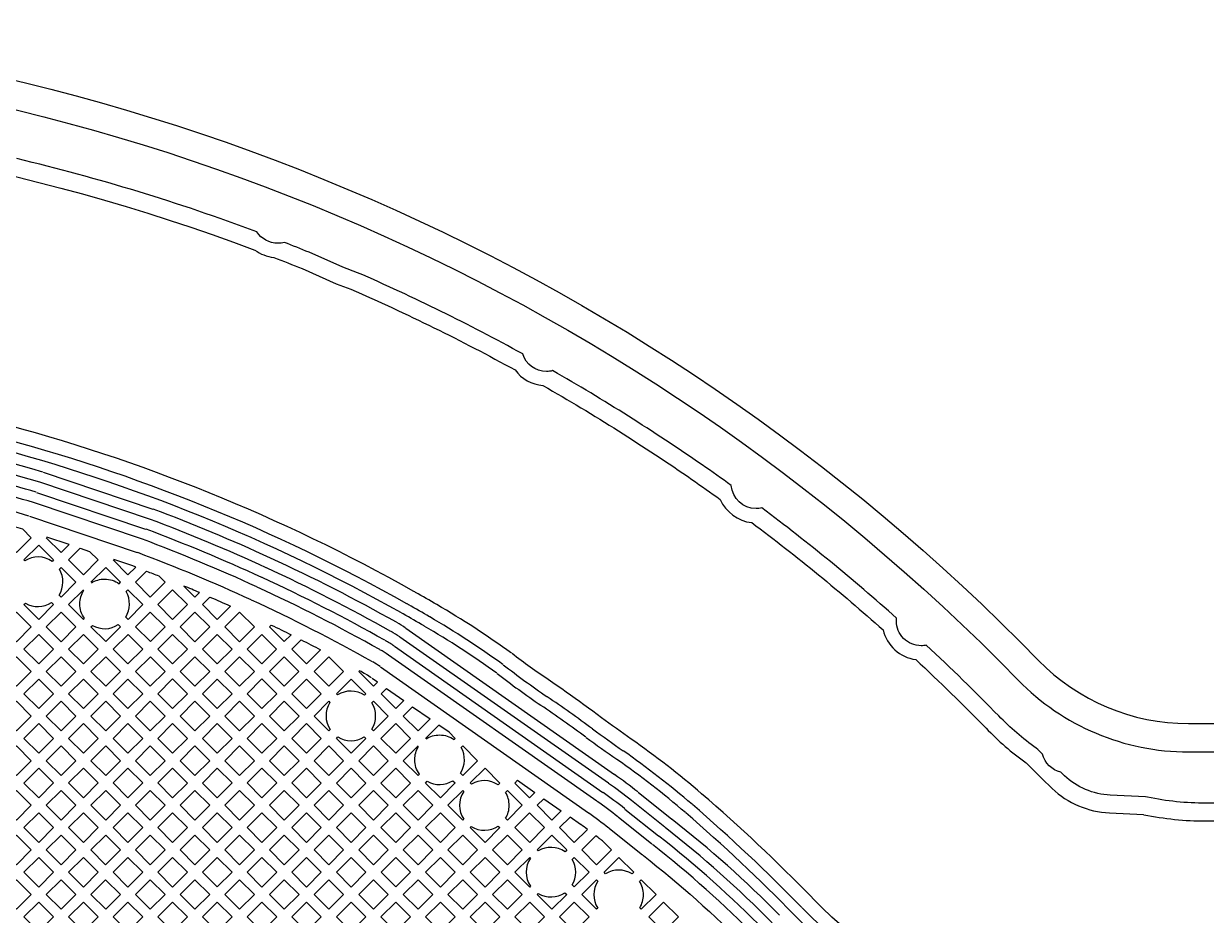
# Model space of a CAD drawing. Extents: x 1548 to 1929, y -174 to 95.
# Drawn here: x 1610.2 to 1618.68, y 49.29 to 55.68 of the extents above; entities that cross this region are included whole.
import ezdxf

# ---------------------------------------------------------------- set-up
doc = ezdxf.new("R2010")
doc.units = 0
doc.layers.add('gbr-dxf_layer0', color=7, linetype='Continuous')
doc.layers.add('gbr-outline-dxf_layer1', color=2, linetype='Continuous')

msp = doc.modelspace()

# ---------------------------------------------------------------- linework, layer by layer
at = {"layer": 'gbr-dxf_layer0'}
for p, q in [((1610.3432, 52.4622), (1611.1291, 52.1978)), ((1611.1063, 52.125), (1610.3204, 52.3895)), ((1610.297, 52.3169), (1611.0782, 52.054)), ((1611.0553, 51.9813), (1610.2741, 52.2442)), ((1610.2461, 52.146), (1611.0179, 51.8862)), ((1610.5294, 51.9435), (1610.3708, 51.9969)), ((1610.9872, 51.7894), (1610.8491, 51.8359)), ((1610.6321, 51.6189), (1610.5261, 51.5128)), ((1612.9417, 51.343), (1614.4357, 50.2951)), ((1614.3933, 50.2318), (1612.8993, 51.2796)), ((1612.8605, 51.2137), (1614.3529, 50.1669)), ((1614.3105, 50.1036), (1612.818, 51.1504)), ((1612.7607, 51.066), (1614.2503, 50.0212)), ((1613.0297, 50.4999), (1612.9237, 50.3939)), ((1614.6049, 50.1686), (1614.8477, 49.9743)), ((1614.7979, 49.9166), (1614.5585, 50.1081)), ((1614.7047, 49.7957), (1614.4619, 49.9899)), ((1614.5117, 50.0476), (1614.7519, 49.8556))]:
    msp.add_line(p, q, dxfattribs=at)
at = {"layer": 'gbr-dxf_layer0', "linetype": 'Continuous'}
for points in [[(1584.3299, 51.7428), (1584.3299, 54.6766, -0.414217), (1585.1264, 55.4731), (1606.6578, 55.4731, -0.202307), (1617.3278, 50.9715, 0.202316), (1618.548, 50.4566), (1624.0479, 50.4566, 0.202311), (1625.2681, 50.9715, -0.202307), (1635.9381, 55.4731), (1666.9465, 55.4731, -0.414216), (1667.743, 54.6766), (1667.743, 46.8113, -0.038221), (1667.7432, 46.8055), (1667.7432, 43.6418)], [(1585.1635, 53.9956), (1585.1635, 54.0479), (1585.1681, 54.0578, 0.107369), (1585.1889, 54.1528), (1585.1889, 54.6532), (1585.5125, 54.9783), (1606.782, 54.9783, -0.090349), (1611.8609, 54.053, 0.130846), (1611.9956, 54.0014, -0.003811), (1612.199, 53.9206), (1612.4434, 53.8119), (1612.5485, 53.7733, -0.022758), (1613.724, 53.1947, 0.214141), (1613.9242, 53.0824, -0.021901), (1614.9907, 52.4098, -0.004328), (1615.1939, 52.2663, 0.26805), (1615.4197, 52.1005, -0.021115), (1616.3608, 51.3308, 0.308378), (1616.5942, 51.1185, -0.012228), (1617.0977, 50.6262, 0.04313), (1617.3842, 50.3789)], [(1618.2547, 50.1317), (1618.2412, 50.1345), (1617.9882, 50.1472, -0.176353), (1617.6593, 50.2859), (1617.6344, 50.3107, -0.282598), (1617.5024, 50.4419), (1617.4693, 50.4749), (1617.4579, 50.4828, -0.042994), (1617.1889, 50.7152, 0.012484), (1616.6701, 51.2219, -0.052144), (1616.6334, 51.2181, -0.414223), (1616.4556, 51.3959, -0.028304), (1616.4567, 51.4159, 0.021472), (1615.4916, 52.2059, -0.058498), (1615.4505, 52.201, -0.393636), (1615.2731, 52.3663, 0.004429), (1615.0634, 52.5145, 0.021778), (1613.9935, 53.1894, -0.063384), (1613.949, 53.1837, -0.330343), (1613.7789, 53.3099, 0.022696), (1612.596, 53.8917), (1612.4914, 53.93), (1612.2488, 54.038, 0.003293), (1612.0717, 54.1084, -0.066671), (1612.025, 54.1022, -0.254704), (1611.8756, 54.1836, 0.030985), (1610.1551, 54.7088, -0.05811)], [(1629.6534, 53.6159, 0.004328), (1629.4291, 53.5033, 0.004328), (1629.2069, 53.3867), (1629.1881, 53.3768, 0.028214), (1627.7908, 52.5214, 0.025357), (1626.6242, 51.6227), (1626.6067, 51.6077, 0.010059), (1626.1708, 51.2186), (1625.6956, 50.6956), (1625.5688, 50.6311), (1625.5518, 50.6159, -0.18432), (1624.1721, 50.0893), (1618.671, 50.0893, -0.050616), (1618.2549, 50.1317)], [(1664.8334, 53.4093, 0.067841), (1664.7315, 53.3954), (1664.7247, 53.3936), (1664.5482, 53.3936, 0.196906), (1664.3886, 53.3268), (1664.3323, 53.2704, -0.047957), (1664.2718, 53.2389), (1636.0623, 53.2389, 0.202307), (1626.9926, 49.4125, -0.202284), (1624.1723, 48.2224), (1618.672, 48.2224, -0.202256), (1615.852, 49.4119)], [(1613.6986, 51.1647, 0.024087), (1613.1634, 51.513, 0.003474), (1613.0116, 51.6003, 0.003587), (1612.9989, 51.6074, 0.12902), (1606.7817, 53.2389), (1588.8734, 53.2389), (1588.8493, 53.246, -0.059853), (1588.8048, 53.2811), (1588.7929, 53.2927, 0.176153), (1588.5854, 53.3682)], [(1610.6901, 51.6686, -0.140391), (1610.7842, 51.6956, -0.156487), (1610.8877, 51.6624), (1610.8978, 51.6726), (1610.7918, 51.7786), (1610.686, 51.6728)], [(1610.5261, 51.5128), (1610.6321, 51.4068), (1610.6396, 51.4144, -0.156474), (1610.6064, 51.5178, -0.146308), (1610.6356, 51.6154)], [(1611.4852, 51.5128), (1611.539, 51.5666, -0.003369), (1611.686, 51.5019)], [(1611.9646, 51.3529), (1611.9778, 51.3662, -0.00332), (1612.12, 51.2966)], [(1612.1244, 51.1932), (1612.1917, 51.2605, -0.003302), (1612.3317, 51.1885)], [(1614.5564, 50.5491, -0.005083), (1614.3438, 50.7012, 0.012398), (1613.8327, 51.0634, -0.006427), (1613.7024, 51.1619)], [(1612.6552, 51.013, 0.001143), (1612.6094, 51.0386), (1612.6041, 51.0333)], [(1613.0873, 50.5501, -0.144301), (1613.1837, 50.5785, -0.156503), (1613.2872, 50.5453), (1613.2954, 50.5536), (1613.2511, 50.5979), (1613.1786, 50.6487), (1613.0836, 50.5538)], [(1612.9237, 50.3939), (1613.0297, 50.2878), (1613.0391, 50.2972, -0.156502), (1613.0059, 50.4007, -0.142408), (1613.0336, 50.496)], [(1615.8515, 49.4126, 0.021458), (1615.0608, 50.1574, 0.024976), (1614.5561, 50.5493)], [(1618.2292, 50.007, 0.050628), (1618.6709, 49.9618), (1624.1721, 49.9618, 0.184308), (1625.6366, 50.5208)], [(1617.3875, 50.3766), (1617.4599, 50.3044, 0.047095), (1617.4972, 50.2673), (1617.5709, 50.1942, 0.177286), (1617.9818, 50.0199), (1618.2254, 50.0078)], [(1614.2518, 50.0201, -0.015384), (1614.3948, 49.9129, -0.038241), (1614.4009, 49.9082), (1614.6366, 49.7196)], [(1614.0425, 49.9142), (1614.1486, 49.8082), (1614.2422, 49.9019, 0.00523), (1614.195, 49.9359)], [(1614.3346, 49.831, 0.00359), (1614.3036, 49.8555), (1614.2024, 49.7544)], [(1614.6436, 49.714, -0.032228), (1615.3835, 49.0542, -0.036152), (1615.3884, 49.0488), (1615.4309, 49.0056)]]:
    msp.add_lwpolyline(points, format="xyb", dxfattribs=at)
for points in [[(1610.0465, 51.9924), (1610.129, 52.0749, -0.001487), (1610.1957, 52.0553), (1610.2586, 51.9924), (1610.1525, 51.8864)], [(1610.2064, 51.8325), (1610.3125, 51.9385), (1610.4185, 51.8325), (1610.4085, 51.8226, 0.300295), (1610.2126, 51.8263)], [(1610.458, 51.5809, 0.28236), (1610.4606, 51.7669), (1610.4723, 51.7786), (1610.5782, 51.6728), (1610.4722, 51.5667)], [(1611.0056, 51.6726), (1611.0852, 51.7521, -0.001968), (1611.1718, 51.7184), (1611.2175, 51.6727), (1611.1115, 51.5667)], [(1610.9351, 51.4237, 0.275506), (1610.9388, 51.6057), (1610.9517, 51.6187), (1611.0576, 51.5128), (1610.9518, 51.407)], [(1610.2064, 51.5127), (1610.2169, 51.5232, 0.285062), (1610.4044, 51.5268), (1610.4183, 51.5128), (1610.3123, 51.4068)], [(1610.686, 51.353), (1610.6963, 51.3633, 0.281765), (1610.8818, 51.3692), (1610.8979, 51.3531), (1610.7919, 51.2471)], [(1612.4442, 50.8734), (1612.5502, 50.9794), (1612.6562, 50.8734), (1612.6461, 50.8633, 0.296199), (1612.4525, 50.8651)], [(1612.2844, 50.7136), (1612.3903, 50.8195), (1612.3985, 50.8113, 0.297586), (1612.3997, 50.6169), (1612.3904, 50.6076)], [(1612.6979, 50.6196, 0.287761), (1612.6992, 50.8086), (1612.7101, 50.8195), (1612.816, 50.7136), (1612.7099, 50.6076)], [(1612.4443, 50.5537), (1612.4544, 50.5639, 0.28917), (1612.6442, 50.5656), (1612.6561, 50.5537), (1612.5501, 50.4478)], [(1613.3331, 50.3042, 0.279626), (1613.3383, 50.4886), (1613.3493, 50.4997), (1613.4552, 50.3938), (1613.3494, 50.288)], [(1613.4033, 50.2341), (1613.5091, 50.3399), (1613.6151, 50.2339), (1613.6027, 50.2215, 0.290592), (1613.4122, 50.2252)], [(1613.0836, 50.234), (1613.0958, 50.2461, 0.277618), (1613.279, 50.2506), (1613.2955, 50.2341), (1613.1895, 50.1281)], [(1613.2434, 50.0742), (1613.3494, 50.1802), (1613.3571, 50.1726, 0.303192), (1613.3563, 49.9751), (1613.3494, 49.9682)], [(1613.6558, 50.1668), (1613.669, 50.18), (1613.7749, 50.0741), (1613.6691, 49.9683), (1613.6565, 49.9809, 0.137436), (1613.6823, 50.0733, 0.139392)], [(1613.4033, 49.9143), (1613.411, 49.922, 0.294736), (1613.6038, 49.9258), (1613.6152, 49.9144), (1613.5092, 49.8084)], [(1613.8828, 49.7545), (1613.9887, 49.8604), (1614.0947, 49.7544), (1614.0821, 49.7418, 0.293431), (1613.8901, 49.7473)], [(1613.7229, 49.5947), (1613.829, 49.7007), (1613.8347, 49.6949, 0.308198), (1613.835, 49.4947), (1613.829, 49.4886)], [(1614.1341, 49.5032, 0.277198), (1614.1344, 49.6863), (1614.1486, 49.7005), (1614.2544, 49.5946), (1614.1486, 49.4888)], [(1614.3622, 49.5946), (1614.4682, 49.7006), (1614.5742, 49.5946), (1614.5621, 49.5824, 0.288207), (1614.3728, 49.584)], [(1614.2025, 49.4349), (1614.3083, 49.5407), (1614.318, 49.531, 0.297163), (1614.3164, 49.3368), (1614.3085, 49.3289)], [(1614.6159, 49.5285), (1614.6281, 49.5407), (1614.734, 49.4348), (1614.628, 49.3288), (1614.6175, 49.3393, 0.139132), (1614.644, 49.4327, 0.143351)], [(1613.8828, 49.4348), (1613.8905, 49.4424, 0.291855), (1614.0817, 49.4479), (1614.0947, 49.4349), (1613.9887, 49.3289)]]:
    msp.add_lwpolyline(points, format="xyb", close=True, dxfattribs=at)
for points in [[(1610.3663, 51.9924), (1610.4723, 51.8864), (1610.5294, 51.9435)], [(1610.8457, 51.8324), (1610.9517, 51.7264), (1611.0071, 51.7819)], [(1611.4636, 51.599), (1611.4313, 51.5667), (1611.3524, 51.6455)], [(1611.686, 51.5019), (1611.591, 51.4069), (1611.4852, 51.5128)], [(1612.12, 51.2966), (1612.0705, 51.2471), (1611.9646, 51.3529)], [(1612.3317, 51.1885), (1612.2304, 51.0872), (1612.1244, 51.1932)], [(1612.6041, 51.0333), (1612.7101, 50.9273), (1612.7395, 50.9567), (1612.7011, 50.9837)], [(1614.1934, 49.9369), (1614.1181, 49.9898), (1614.0425, 49.9142)], [(1614.2024, 49.7544), (1614.3083, 49.6485), (1614.4143, 49.7545), (1614.3503, 49.8185), (1614.337, 49.8291)]]:
    msp.add_lwpolyline(points, dxfattribs=at)
for points in [[(1610.5262, 51.8325), (1610.61, 51.9163), (1610.6764, 51.894), (1610.7379, 51.8324), (1610.6321, 51.7266)], [(1611.1653, 51.5128), (1611.2714, 51.6188), (1611.3774, 51.5128), (1611.2714, 51.4068)], [(1610.0466, 51.3529), (1610.1525, 51.4588), (1610.2584, 51.3529), (1610.1525, 51.247)], [(1610.3662, 51.3529), (1610.4722, 51.459), (1610.5782, 51.353), (1610.4721, 51.2469)], [(1611.0057, 51.3531), (1611.1115, 51.4589), (1611.2175, 51.3529), (1611.1117, 51.2471)], [(1611.3252, 51.3529), (1611.4313, 51.4589), (1611.5372, 51.353), (1611.4311, 51.247)], [(1611.6449, 51.353), (1611.7508, 51.459), (1611.8568, 51.3529), (1611.7509, 51.247)], [(1610.2064, 51.1931), (1610.3123, 51.299), (1610.4183, 51.193), (1610.3124, 51.0871)], [(1610.526, 51.193), (1610.6321, 51.2991), (1610.738, 51.1932), (1610.6319, 51.0871)], [(1610.8457, 51.1932), (1610.9518, 51.2992), (1611.0578, 51.1932), (1610.9517, 51.0872)], [(1611.1655, 51.1932), (1611.2714, 51.299), (1611.3772, 51.1931), (1611.2714, 51.0873)], [(1611.485, 51.1931), (1611.591, 51.2992), (1611.6971, 51.1932), (1611.591, 51.0871)], [(1611.8048, 51.1932), (1611.9107, 51.2991), (1612.0166, 51.1932), (1611.9107, 51.0873)], [(1610.0465, 51.0333), (1610.1525, 51.1392), (1610.2585, 51.0333), (1610.1525, 50.9273)], [(1610.3662, 51.0333), (1610.4721, 51.1392), (1610.5781, 51.0333), (1610.4721, 50.9273)], [(1610.6858, 51.0333), (1610.7919, 51.1393), (1610.8979, 51.0333), (1610.7918, 50.9272)], [(1611.0056, 51.0333), (1611.1117, 51.1393), (1611.2175, 51.0334), (1611.1115, 50.9274)], [(1611.3253, 51.0334), (1611.4311, 51.1392), (1611.5371, 51.0332), (1611.4313, 50.9274)], [(1611.6449, 51.0332), (1611.7509, 51.1393), (1611.8568, 51.0334), (1611.7508, 50.9273)], [(1611.9646, 51.0334), (1612.0705, 51.1393), (1612.1765, 51.0333), (1612.0706, 50.9274)], [(1612.2843, 51.0333), (1612.3903, 51.1393), (1612.4963, 51.0333), (1612.3903, 50.9273)], [(1610.2064, 50.8734), (1610.3124, 50.9794), (1610.4183, 50.8735), (1610.3123, 50.7675)], [(1610.526, 50.8735), (1610.6319, 50.9794), (1610.7379, 50.8734), (1610.632, 50.7675)], [(1610.8457, 50.8734), (1610.9517, 50.9794), (1611.0576, 50.8735), (1610.9516, 50.7675)], [(1611.1654, 50.8735), (1611.2714, 50.9796), (1611.3774, 50.8735), (1611.2714, 50.7675)], [(1611.4852, 50.8735), (1611.591, 50.9794), (1611.6969, 50.8735), (1611.5911, 50.7676)], [(1611.8047, 50.8735), (1611.9107, 50.9795), (1612.0167, 50.8735), (1611.9107, 50.7675)], [(1612.1245, 50.8735), (1612.2304, 50.9794), (1612.3364, 50.8734), (1612.2305, 50.7675)], [(1612.764, 50.8734), (1612.8029, 50.9123), (1612.9273, 50.825), (1612.8699, 50.7675)], [(1610.0465, 50.7135), (1610.1525, 50.8196), (1610.2584, 50.7136), (1610.1524, 50.6076)], [(1610.3662, 50.7136), (1610.4721, 50.8196), (1610.5782, 50.7136), (1610.4722, 50.6076)], [(1610.6859, 50.7136), (1610.7918, 50.8195), (1610.8977, 50.7136), (1610.7918, 50.6077)], [(1611.0055, 50.7136), (1611.1115, 50.8196), (1611.2175, 50.7136), (1611.1115, 50.6076)], [(1611.3253, 50.7136), (1611.4313, 50.8197), (1611.5372, 50.7138), (1611.4312, 50.6077)], [(1611.645, 50.7138), (1611.7508, 50.8196), (1611.8568, 50.7136), (1611.751, 50.6078)], [(1611.9646, 50.7136), (1612.0706, 50.8196), (1612.1766, 50.7136), (1612.0706, 50.6076)], [(1612.9237, 50.7136), (1612.9907, 50.7806), (1613.1153, 50.6932), (1613.0297, 50.6076)], [(1610.2063, 50.5537), (1610.3123, 50.6598), (1610.4183, 50.5538), (1610.3123, 50.4477)], [(1610.5261, 50.5538), (1610.632, 50.6597), (1610.7379, 50.5538), (1610.632, 50.4479)], [(1610.8457, 50.5538), (1610.9516, 50.6597), (1611.0576, 50.5537), (1610.9517, 50.4478)], [(1611.1654, 50.5537), (1611.2714, 50.6597), (1611.3773, 50.5538), (1611.2713, 50.4478)], [(1611.4851, 50.5538), (1611.5911, 50.6599), (1611.6971, 50.5539), (1611.5911, 50.4478)], [(1611.8049, 50.5539), (1611.9107, 50.6597), (1612.0167, 50.5537), (1611.9109, 50.4479)], [(1612.1244, 50.5537), (1612.2305, 50.6597), (1612.3365, 50.5537), (1612.2305, 50.4477)], [(1612.7638, 50.5537), (1612.8699, 50.6598), (1612.9759, 50.5538), (1612.8698, 50.4477)], [(1610.0464, 50.3938), (1610.1524, 50.4998), (1610.2584, 50.3938), (1610.1524, 50.2878)], [(1610.3662, 50.3938), (1610.4722, 50.4999), (1610.5781, 50.394), (1610.4721, 50.288)], [(1610.6859, 50.394), (1610.7918, 50.4999), (1610.8978, 50.3939), (1610.7919, 50.288)], [(1611.0056, 50.3939), (1611.1115, 50.4998), (1611.2174, 50.3939), (1611.1115, 50.288)], [(1611.3252, 50.3939), (1611.4312, 50.5), (1611.5372, 50.394), (1611.4311, 50.2879)], [(1611.6449, 50.394), (1611.751, 50.5), (1611.857, 50.394), (1611.751, 50.288)], [(1611.9648, 50.394), (1612.0706, 50.4998), (1612.1766, 50.3938), (1612.0708, 50.288)], [(1612.2843, 50.3938), (1612.3904, 50.4998), (1612.4963, 50.3939), (1612.3902, 50.2879)], [(1612.604, 50.3939), (1612.7099, 50.4999), (1612.816, 50.3939), (1612.71, 50.2879)], [(1610.2063, 50.2339), (1610.3123, 50.34), (1610.4182, 50.2341), (1610.3122, 50.1281)], [(1610.5259, 50.2341), (1610.632, 50.3401), (1610.738, 50.2341), (1610.632, 50.1281)], [(1610.8458, 50.2341), (1610.9517, 50.34), (1611.0576, 50.2341), (1610.9517, 50.1282)], [(1611.1654, 50.2341), (1611.2713, 50.34), (1611.3773, 50.234), (1611.2714, 50.1281)], [(1611.485, 50.234), (1611.5911, 50.3401), (1611.6971, 50.2341), (1611.591, 50.128)], [(1611.8048, 50.2341), (1611.9109, 50.3401), (1612.0169, 50.2341), (1611.9108, 50.1281)], [(1612.1246, 50.2341), (1612.2305, 50.3399), (1612.3363, 50.234), (1612.2305, 50.1282)], [(1612.4441, 50.234), (1612.5501, 50.3401), (1612.6562, 50.234), (1612.5501, 50.128)], [(1612.7639, 50.234), (1612.8698, 50.34), (1612.9759, 50.234), (1612.8699, 50.128)], [(1613.7229, 50.2339), (1613.7423, 50.2533), (1613.8668, 50.166), (1613.8288, 50.128)], [(1610.0465, 50.0741), (1610.1524, 50.1801), (1610.2583, 50.0742), (1610.1524, 49.9682)], [(1610.3661, 50.0742), (1610.4721, 50.1802), (1610.5781, 50.0742), (1610.4721, 49.9682)], [(1610.6858, 50.0742), (1610.7919, 50.1802), (1610.8978, 50.0743), (1610.7918, 49.9683)], [(1611.0056, 50.0743), (1611.1115, 50.1802), (1611.2175, 50.0743), (1611.1115, 49.9683)], [(1611.3252, 50.0743), (1611.4311, 50.1802), (1611.5372, 50.0742), (1611.4312, 49.9682)], [(1611.6449, 50.0742), (1611.751, 50.1802), (1611.857, 50.0742), (1611.7509, 49.9681)], [(1611.9647, 50.0742), (1612.0708, 50.1802), (1612.1767, 50.0743), (1612.0706, 49.9683)], [(1612.2844, 50.0743), (1612.3902, 50.1801), (1612.4962, 50.0741), (1612.3904, 49.9683)], [(1612.604, 50.0741), (1612.71, 50.1802), (1612.816, 50.0742), (1612.71, 49.9681)], [(1612.9238, 50.0742), (1613.0297, 50.1801), (1613.1356, 50.0742), (1613.0297, 49.9683)], [(1613.8826, 50.0741), (1613.9301, 50.1216), (1614.0547, 50.0342), (1613.9887, 49.9681)], [(1610.2062, 49.9144), (1610.3122, 50.0203), (1610.4182, 49.9143), (1610.3122, 49.8083)], [(1610.526, 49.9143), (1610.632, 50.0203), (1610.7379, 49.9144), (1610.6319, 49.8084)], [(1610.8456, 49.9144), (1610.9517, 50.0204), (1611.0577, 49.9144), (1610.9516, 49.8084)], [(1611.1654, 49.9144), (1611.2714, 50.0204), (1611.3774, 49.9144), (1611.2714, 49.8084)], [(1611.4851, 49.9144), (1611.591, 50.0203), (1611.6971, 49.9143), (1611.5911, 49.8083)], [(1611.8048, 49.9143), (1611.9108, 50.0203), (1612.0167, 49.9144), (1611.9107, 49.8084)], [(1612.1245, 49.9144), (1612.2305, 50.0205), (1612.3365, 49.9144), (1612.2305, 49.8084)], [(1612.4443, 49.9144), (1612.5501, 50.0202), (1612.6561, 49.9142), (1612.5503, 49.8084)], [(1612.7639, 49.9142), (1612.8699, 50.0203), (1612.9758, 49.9144), (1612.8698, 49.8083)], [(1613.0836, 49.9144), (1613.1895, 50.0203), (1613.2955, 49.9143), (1613.1896, 49.8084)], [(1613.7229, 49.9144), (1613.8288, 50.0203), (1613.9348, 49.9142), (1613.829, 49.8084)], [(1610.0464, 49.7545), (1610.1524, 49.8605), (1610.2584, 49.7545), (1610.1524, 49.6485)], [(1610.3661, 49.7545), (1610.4721, 49.8604), (1610.578, 49.7545), (1610.4721, 49.6485)], [(1610.6858, 49.7545), (1610.7918, 49.8605), (1610.8977, 49.7545), (1610.7917, 49.6485)], [(1611.0055, 49.7545), (1611.1115, 49.8606), (1611.2175, 49.7545), (1611.1115, 49.6485)], [(1611.3253, 49.7545), (1611.4312, 49.8605), (1611.5373, 49.7545), (1611.4313, 49.6485)], [(1611.645, 49.7545), (1611.7509, 49.8604), (1611.8568, 49.7545), (1611.7509, 49.6486)], [(1611.9646, 49.7545), (1612.0706, 49.8605), (1612.1766, 49.7545), (1612.0706, 49.6485)], [(1612.2844, 49.7545), (1612.3904, 49.8606), (1612.4964, 49.7545), (1612.3904, 49.6485)], [(1612.6042, 49.7545), (1612.71, 49.8604), (1612.8159, 49.7545), (1612.7101, 49.6487)], [(1612.9237, 49.7545), (1613.0297, 49.8605), (1613.1357, 49.7545), (1613.0297, 49.6485)], [(1613.2435, 49.7545), (1613.3494, 49.8604), (1613.4553, 49.7545), (1613.3494, 49.6486)], [(1613.5631, 49.7545), (1613.6691, 49.8605), (1613.7751, 49.7545), (1613.6691, 49.6485)], [(1610.2063, 49.5947), (1610.3122, 49.7006), (1610.4182, 49.5946), (1610.3123, 49.4887)], [(1610.5259, 49.5946), (1610.6319, 49.7006), (1610.7379, 49.5946), (1610.6319, 49.4887)], [(1610.8456, 49.5946), (1610.9516, 49.7006), (1611.0576, 49.5946), (1610.9516, 49.4886)], [(1611.1654, 49.5946), (1611.2714, 49.7007), (1611.3774, 49.5946), (1611.2714, 49.4886)], [(1611.4852, 49.5947), (1611.5911, 49.7006), (1611.697, 49.5947), (1611.5911, 49.4888)], [(1611.8048, 49.5947), (1611.9107, 49.7006), (1612.0167, 49.5946), (1611.9108, 49.4887)], [(1612.1245, 49.5946), (1612.2305, 49.7006), (1612.3365, 49.5946), (1612.2305, 49.4886)], [(1612.4443, 49.5946), (1612.5503, 49.7007), (1612.6562, 49.5948), (1612.5502, 49.4887)], [(1612.764, 49.5948), (1612.8698, 49.7006), (1612.9758, 49.5946), (1612.87, 49.4888)], [(1613.0835, 49.5946), (1613.1896, 49.7006), (1613.2955, 49.5947), (1613.1895, 49.4887)], [(1613.4033, 49.5947), (1613.5092, 49.7006), (1613.6152, 49.5947), (1613.5092, 49.4887)], [(1610.0465, 49.4349), (1610.1524, 49.5408), (1610.2584, 49.4348), (1610.1525, 49.3289)], [(1610.3661, 49.4348), (1610.4721, 49.5408), (1610.578, 49.4348), (1610.4721, 49.3289)], [(1610.6858, 49.4348), (1610.7917, 49.5408), (1610.8978, 49.4347), (1610.7918, 49.3288)], [(1611.0055, 49.4347), (1611.1115, 49.5407), (1611.2175, 49.4347), (1611.1115, 49.3287)], [(1611.3253, 49.4347), (1611.4313, 49.5408), (1611.5372, 49.4349), (1611.4312, 49.3288)], [(1611.645, 49.4349), (1611.7509, 49.5408), (1611.8569, 49.4348), (1611.751, 49.3289)], [(1611.9647, 49.4348), (1612.0706, 49.5407), (1612.1766, 49.4347), (1612.0707, 49.3288)], [(1612.2844, 49.4347), (1612.3904, 49.5407), (1612.4963, 49.4349), (1612.3902, 49.3288)], [(1612.604, 49.4349), (1612.7101, 49.5409), (1612.8161, 49.4349), (1612.7101, 49.3288)], [(1612.9239, 49.4349), (1613.0297, 49.5407), (1613.1356, 49.4348), (1613.0298, 49.329)], [(1613.2433, 49.4348), (1613.3494, 49.5408), (1613.4554, 49.4348), (1613.3493, 49.3288)], [(1613.5631, 49.4348), (1613.6691, 49.5408), (1613.7751, 49.4348), (1613.6691, 49.3288)], [(1610.2064, 49.275), (1610.3123, 49.3809), (1610.4182, 49.275), (1610.3123, 49.1691)], [(1610.526, 49.275), (1610.6319, 49.3809), (1610.7379, 49.2749), (1610.632, 49.169)], [(1610.8457, 49.2749), (1610.9516, 49.3809), (1611.0576, 49.2749), (1610.9517, 49.1689)], [(1611.1654, 49.2749), (1611.2714, 49.3809), (1611.3773, 49.275), (1611.2713, 49.169)], [(1611.485, 49.275), (1611.5911, 49.381), (1611.6971, 49.275), (1611.5911, 49.169)], [(1611.8049, 49.275), (1611.9108, 49.3809), (1612.0168, 49.2749), (1611.9109, 49.169)], [(1612.1246, 49.2749), (1612.2305, 49.3808), (1612.3364, 49.2749), (1612.2305, 49.169)], [(1612.4441, 49.2749), (1612.5502, 49.381), (1612.6562, 49.275), (1612.5501, 49.1689)], [(1612.7639, 49.275), (1612.87, 49.381), (1612.9759, 49.2751), (1612.8699, 49.169)], [(1613.0837, 49.2751), (1613.1895, 49.3809), (1613.2954, 49.2749), (1613.1896, 49.1691)], [(1613.4032, 49.2749), (1613.5092, 49.381), (1613.6153, 49.2749), (1613.5092, 49.1689)], [(1613.723, 49.2749), (1613.829, 49.3809), (1613.9348, 49.275), (1613.8289, 49.1691)], [(1614.0426, 49.275), (1614.1486, 49.381), (1614.2546, 49.275), (1614.1486, 49.169)], [(1614.6819, 49.2749), (1614.7879, 49.381), (1614.894, 49.2748), (1614.788, 49.1688)]]:
    msp.add_lwpolyline(points, close=True, dxfattribs=at)
at = {"layer": 'gbr-dxf_layer0'}
for centre, radius, start, end in [((1606.7816, 40.5768), 12.5603, 60.59087, 89.99959), ((1606.7816, 40.5768), 12.4841, 60.59833, 89.989), ((1606.7814, 40.5767), 12.3315, 73.3237, 85.16589), ((1606.7814, 40.5767), 12.4077, 73.33069, 85.15414), ((1606.7856, 40.5757), 12.2551, 73.36316, 76.38681), ((1606.7856, 40.5757), 12.1789, 73.35603, 76.38002), ((1606.7848, 40.5757), 12.0772, 73.36844, 76.38351), ((1606.7814, 40.5767), 12.4078, 65.2708, 69.47463), ((1606.7814, 40.5767), 12.3316, 65.26346, 69.46758), ((1606.7831, 40.5759), 12.2554, 65.27207, 69.47112), ((1606.7831, 40.576), 12.1792, 65.28492, 69.46348), ((1606.782, 40.5764), 12.0772, 65.27453, 69.45081), ((1606.7827, 40.5762), 11.9756, 69.3442, 69.446), ((1606.7834, 40.5758), 12.3316, 60.61502, 65.26636), ((1606.7834, 40.5758), 12.4078, 60.60208, 65.27366), ((1606.782, 40.5766), 12.2552, 60.63658, 65.25322), ((1606.7822, 40.5764), 11.9756, 66.98866, 67.56513), ((1606.782, 40.5766), 12.179, 60.62906, 65.26626), ((1606.7829, 40.5762), 12.077, 60.64464, 65.27021), ((1612.481, 50.676), 0.9639, 60.11629, 60.84926), ((1606.7752, 40.5803), 12.5603, 59.70101, 60.48856), ((1612.4809, 50.676), 0.8877, 60.21503, 60.94366), ((1606.7753, 40.5803), 12.4841, 59.70904, 60.4966), ((1609.8175, 45.7867), 6.5302, 54.20914, 59.68726), ((1612.4741, 50.6798), 0.8115, 54.9187, 60.2578), ((1609.8175, 45.7867), 6.454, 54.18449, 59.70172), ((1612.3947, 50.5535), 0.8079, 54.90512, 60.4749), ((1612.474, 50.6798), 0.7353, 54.80085, 60.46249), ((1612.3947, 50.5535), 0.7317, 54.78798, 60.35223), ((1612.3949, 50.5534), 0.6299, 54.80433, 60.48929), ((1612.3949, 50.5534), 0.5283, 55.19608, 60.30139), ((1617.6068, 56.1954), 6.5484, 232.22541, 235.61434), ((1617.6068, 56.1955), 6.4722, 232.20091, 235.62857), ((1606.5681, 40.0827), 13.059, 53.81193, 55.55653), ((1606.568, 40.0828), 12.9829, 53.81886, 55.56342), ((1621.9456, 61.0996), 12.9828, 233.81143, 234.99472), ((1621.9454, 61.0997), 13.059, 233.80529, 234.9883), ((1610.8876, 45.3033), 6.2993, 49.3426, 55.01663), ((1610.8876, 45.3033), 6.2231, 49.31703, 55.0311), ((1612.5309, 47.574), 3.3216, 51.39236, 54.97998), ((1612.5815, 47.6405), 3.0855, 51.32673, 54.93288), ((1612.5309, 47.574), 3.2454, 51.36484, 54.95316), ((1612.5816, 47.6405), 3.0093, 51.38179, 54.90351), ((1606.7825, 40.576), 12.5603, 44.25626, 49.17343), ((1606.7825, 40.576), 12.4841, 44.26365, 49.16024), ((1609.8997, 43.6501), 7.9535, 44.56723, 51.96409), ((1609.8998, 43.6501), 8.0297, 44.57896, 51.94381), ((1609.8988, 43.6506), 7.8774, 44.5712, 51.94722), ((1609.8988, 43.6506), 7.8012, 44.55916, 51.94457), ((1614.7309, 49.8235), 0.1401, 229.27877, 230.88615), ((1618.6722, 52.1602), 4.0396, 224.27167, 269.99685), ((1618.6722, 52.1602), 4.1158, 224.24854, 269.97719)]:
    msp.add_arc(centre, radius, start, end, dxfattribs=at)
at = {"layer": 'gbr-outline-dxf_layer1', "linetype": 'Continuous'}
msp.add_lwpolyline([(1584.1264, 43.0766), (1584.1264, 54.6765, -0.414215), (1585.1264, 55.6765), (1606.6575, 55.6765, -0.202321), (1617.474, 51.113, 0.202214), (1618.548, 50.66), (1624.0479, 50.66, 0.202309), (1625.1223, 51.1134, -0.202312), (1635.9384, 55.6765), (1666.9464, 55.6765, -0.414215), (1667.9464, 54.6765), (1667.9464, 43.0766, -0.414215), (1666.9464, 42.0766), (1636.3529, 42.0766, 0.196013), (1634.6051, 41.3639, -0.196007), (1624.0479, 37.0601), (1618.548, 37.0601, -0.196007), (1607.9907, 41.3639, 0.196009), (1606.243, 42.0766), (1585.1264, 42.0766, -0.414215)], format="xyb", close=True, dxfattribs=at)

doc.saveas('drawing.dxf')
